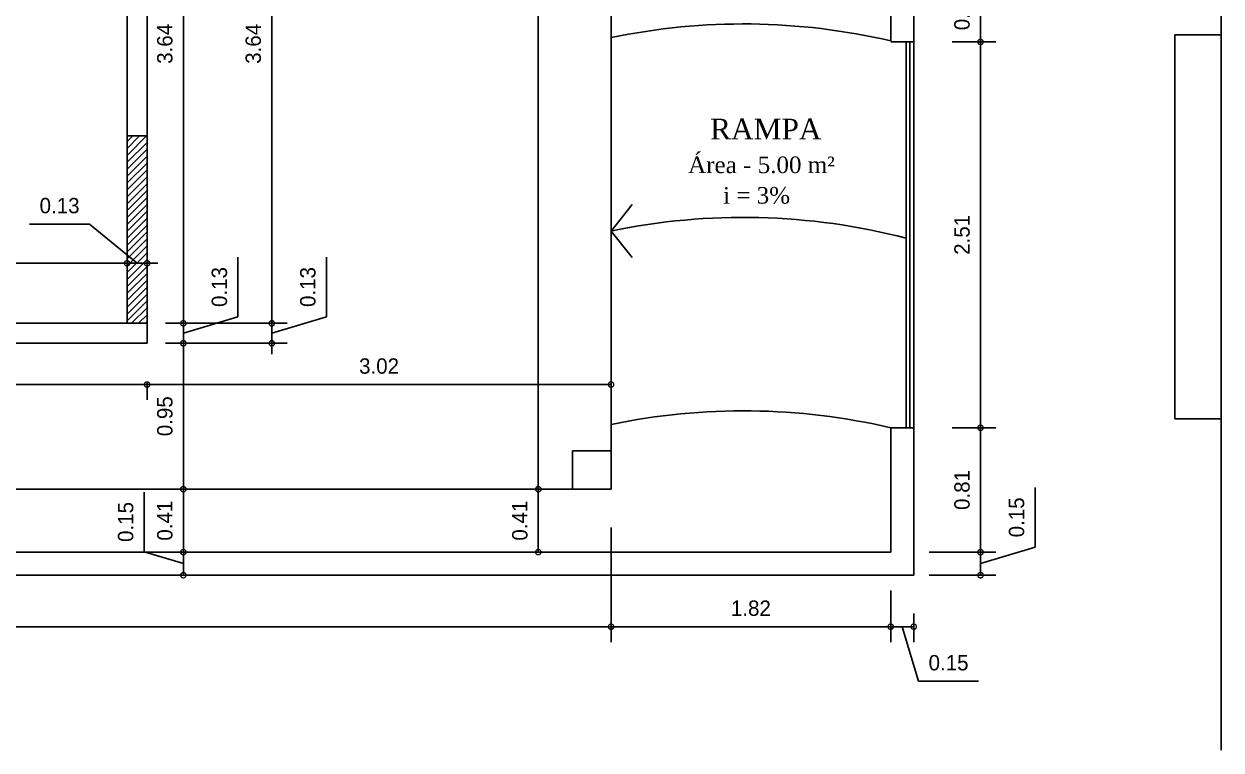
# Model space of a CAD drawing. Extents: x 130 to 509, y 87 to 225.
# Drawn here: x 303.92 to 311.71, y 151.95 to 156.68 of the extents above; entities that cross this region are included whole.
import ezdxf

# ---------------------------------------------------------------- set-up
doc = ezdxf.new("R2010")
doc.units = 0
doc.header["$LTSCALE"] = 7
doc.layers.get('0').update_dxf_attribs({"linetype": 'CONTINUOUS'})
doc.layers.get('DEFPOINTS').update_dxf_attribs({"linetype": 'CONTINUOUS'})
for name, color, linetype in [('02', 2, 'CONTINUOUS'), ('03', 3, 'CONTINUOUS'), ('06', 6, 'CONTINUOUS'), ('COTAS', 7, 'CONTINUOUS'), ('TEXTO', 3, 'CONTINUOUS')]:
    doc.layers.add(name, color=color, linetype=linetype)
doc.styles.add('TIMES', font='times.ttf')
doc.dimstyles.get("Standard").update_dxf_attribs({"dimtxt": 0.18, "dimasz": 0.18, "dimexe": 0.18, "dimexo": 0.0625, "dimgap": 0.09, "dimtad": 0, "dimtih": 1, "dimtoh": 1, "dimdec": 4, "dimzin": 0, "dimdsep": 46, "dimtxsty": 'Standard', "dimcen": 0.09, "dimadec": 0, "dimazin": 0, "dimtfac": 1, "dimtdec": 4, "dimtofl": 0, "dimtmove": 0, "dimatfit": 3, "dimfxl": 1, "dimtolj": 1, "dimtzin": 0, "dimarcsym": 0})

# ---------------------------------------------------------------- blocks, each defined once
blk = doc.blocks.new('_DOTSMALL')
at = {"color": 0, "linetype": 'ByBlock', "const_width": 0.5}
blk.add_lwpolyline([(-0.0625, 0, 1), (0.0625, 0, 1)], format="xyb", close=True, dxfattribs=at)
blk = doc.blocks.new('*D35')
at = {"color": 0, "linetype": 'ByBlock'}
for p, q in [((300.7999, 154.9778), (300.7999, 155.2188)), ((304.5899, 154.9778), (304.5899, 155.2188)), ((304.5899, 155.1188), (300.7999, 155.1188))]:
    blk.add_line(p, q, dxfattribs=at)
at = {"layer": 'DEFPOINTS', "color": 0, "linetype": 'ByBlock'}
for p in [(300.7999, 155.1188), (300.7999, 154.7278), (304.5899, 154.7278)]:
    blk.add_point(p, dxfattribs=at)
at = {"color": 0, "linetype": 'ByBlock', "xscale": 0.07, "yscale": 0.07, "zscale": 0.07, "rotation": 180}
blk.add_blockref('_DOTSMALL', (300.7999, 155.1188), dxfattribs=at)
at = {"color": 0, "linetype": 'ByBlock', "xscale": 0.07, "yscale": 0.07, "zscale": 0.07}
blk.add_blockref('_DOTSMALL', (304.5899, 155.1188), dxfattribs=at)
at = {"color": 2, "linetype": 'ByBlock', "insert": (302.6949, 155.2388), "char_height": 0.1, "attachment_point": 5}
blk.add_mtext('\\A1;3.79', dxfattribs=at)
blk = doc.blocks.new('*D36')
at = {"layer": 'COTAS', "color": 0}
for p, q in [((304.3455, 155.3738), (303.9555, 155.3738)), ((304.6549, 155.1188), (304.3455, 155.3738)), ((304.7199, 155.3471), (304.7199, 155.2188)), ((304.5899, 155.1188), (304.5199, 155.1188)), ((304.5899, 155.1188), (304.7199, 155.1188)), ((304.5899, 155.1188), (304.7199, 155.1188)), ((304.7199, 155.1188), (304.7899, 155.1188))]:
    blk.add_line(p, q, dxfattribs=at)
at = {"layer": 'DEFPOINTS', "color": 0}
for p in [(304.7199, 155.1188), (304.7199, 155.0971), (304.5899, 154.7278)]:
    blk.add_point(p, dxfattribs=at)
at = {"layer": 'COTAS', "color": 0, "xscale": 0.07, "yscale": 0.07, "zscale": 0.07}
blk.add_blockref('_DOTSMALL', (304.5899, 155.1188), dxfattribs=at)
at = {"layer": 'COTAS', "color": 0, "xscale": 0.07, "yscale": 0.07, "zscale": 0.07, "rotation": 180}
blk.add_blockref('_DOTSMALL', (304.7199, 155.1188), dxfattribs=at)
at = {"layer": 'COTAS', "color": 2, "insert": (304.1505, 155.4938), "char_height": 0.1, "attachment_point": 5}
blk.add_mtext('\\A1;0.13', dxfattribs=at)
blk = doc.blocks.new('*D45')
at = {"layer": 'COTAS', "color": 0}
for p, q in [((304.956, 158.3678), (304.956, 154.7278)), ((304.8399, 154.7278), (305.056, 154.7278))]:
    blk.add_line(p, q, dxfattribs=at)
at = {"layer": 'DEFPOINTS', "color": 0}
for p in [(304.7199, 158.3678), (304.5899, 154.7278), (304.956, 154.7278)]:
    blk.add_point(p, dxfattribs=at)
at = {"layer": 'COTAS', "color": 0, "xscale": 0.07, "yscale": 0.07, "zscale": 0.07}
for p, rotation in [((304.956, 158.3678), 90), ((304.956, 154.7278), 270)]:
    blk.add_blockref('_DOTSMALL', p, dxfattribs=dict(at, rotation=rotation))
at = {"layer": 'COTAS', "color": 2, "insert": (304.836, 156.5478), "char_height": 0.1, "attachment_point": 5, "rotation": 90}
blk.add_mtext('\\A1;3.64', dxfattribs=at)
blk = doc.blocks.new('*D46')
at = {"layer": 'COTAS', "color": 0}
for p, q in [((305.311, 154.7693), (305.311, 155.1593)), ((304.956, 154.7278), (304.956, 154.7978)), ((304.956, 154.6628), (305.311, 154.7693)), ((304.956, 154.7278), (304.956, 154.5978)), ((304.956, 154.7278), (304.956, 154.5978)), ((304.8399, 154.5978), (305.056, 154.5978)), ((304.956, 154.5978), (304.956, 154.5278))]:
    blk.add_line(p, q, dxfattribs=at)
at = {"layer": 'DEFPOINTS', "color": 0}
for p in [(304.5899, 154.7278), (304.5899, 154.5978), (304.956, 154.5978)]:
    blk.add_point(p, dxfattribs=at)
at = {"layer": 'COTAS', "color": 0, "xscale": 0.07, "yscale": 0.07, "zscale": 0.07}
for p, rotation in [((304.956, 154.7278), 270), ((304.956, 154.5978), 90)]:
    blk.add_blockref('_DOTSMALL', p, dxfattribs=dict(at, rotation=rotation))
at = {"layer": 'COTAS', "color": 2, "insert": (305.191, 154.9643), "char_height": 0.1, "attachment_point": 5, "rotation": 90}
blk.add_mtext('\\A1;0.13', dxfattribs=at)
blk = doc.blocks.new('*D66')
at = {"layer": 'COTAS', "color": 0}
for p, q in [((304.956, 154.5978), (304.956, 153.6478)), ((304.7793, 153.6478), (304.856, 153.6478))]:
    blk.add_line(p, q, dxfattribs=at)
at = {"layer": 'DEFPOINTS', "color": 0}
for p in [(304.5899, 154.5978), (304.956, 153.6478), (305.0293, 153.6478)]:
    blk.add_point(p, dxfattribs=at)
at = {"layer": 'COTAS', "color": 0, "xscale": 0.07, "yscale": 0.07, "zscale": 0.07}
for p, rotation in [((304.956, 154.5978), 90), ((304.956, 153.6478), 270)]:
    blk.add_blockref('_DOTSMALL', p, dxfattribs=dict(at, rotation=rotation))
at = {"layer": 'COTAS', "color": 2, "insert": (304.836, 154.1228), "char_height": 0.1, "attachment_point": 5, "rotation": 90}
blk.add_mtext('\\A1;0.95', dxfattribs=at)
blk = doc.blocks.new('*D67')
at = {"layer": 'COTAS', "color": 0}
for p, q in [((304.956, 153.6478), (304.956, 153.2378)), ((304.7793, 153.2378), (304.856, 153.2378))]:
    blk.add_line(p, q, dxfattribs=at)
at = {"layer": 'DEFPOINTS', "color": 0}
for p in [(305.0293, 153.6478), (304.956, 153.2378), (305.0293, 153.2378)]:
    blk.add_point(p, dxfattribs=at)
at = {"layer": 'COTAS', "color": 0, "xscale": 0.07, "yscale": 0.07, "zscale": 0.07}
for p, rotation in [((304.956, 153.6478), 90), ((304.956, 153.2378), 270)]:
    blk.add_blockref('_DOTSMALL', p, dxfattribs=dict(at, rotation=rotation))
at = {"layer": 'COTAS', "color": 2, "insert": (304.836, 153.4428), "char_height": 0.1, "attachment_point": 5, "rotation": 90}
blk.add_mtext('\\A1;0.41', dxfattribs=at)
blk = doc.blocks.new('*D68')
at = {"layer": 'COTAS', "color": 0}
for p, q in [((304.701, 153.2393), (304.701, 153.6293)), ((304.956, 153.1628), (304.701, 153.2393)), ((304.956, 153.2378), (304.956, 153.0878)), ((304.7793, 153.0878), (304.856, 153.0878))]:
    blk.add_line(p, q, dxfattribs=at)
at = {"layer": 'DEFPOINTS', "color": 0}
for p in [(305.0293, 153.2378), (304.956, 153.0878), (305.0293, 153.0878)]:
    blk.add_point(p, dxfattribs=at)
at = {"layer": 'COTAS', "color": 0, "xscale": 0.07, "yscale": 0.07, "zscale": 0.07}
for p, rotation in [((304.956, 153.2378), 90), ((304.956, 153.0878), 270)]:
    blk.add_blockref('_DOTSMALL', p, dxfattribs=dict(at, rotation=rotation))
at = {"layer": 'COTAS', "color": 2, "insert": (304.581, 153.4343), "char_height": 0.1, "attachment_point": 5, "rotation": 90}
blk.add_mtext('\\A1;0.15', dxfattribs=at)
blk = doc.blocks.new('*D147')
at = {"layer": 'COTAS', "color": 0}
for p, q in [((305.5318, 158.3678), (305.5318, 154.7278)), ((304.8399, 154.7278), (305.6318, 154.7278))]:
    blk.add_line(p, q, dxfattribs=at)
at = {"layer": 'DEFPOINTS', "color": 0}
for p in [(305.2199, 158.3678), (304.5899, 154.7278), (305.5318, 154.7278)]:
    blk.add_point(p, dxfattribs=at)
at = {"layer": 'COTAS', "color": 0, "xscale": 0.07, "yscale": 0.07, "zscale": 0.07}
for p, rotation in [((305.5318, 158.3678), 90), ((305.5318, 154.7278), 270)]:
    blk.add_blockref('_DOTSMALL', p, dxfattribs=dict(at, rotation=rotation))
at = {"layer": 'COTAS', "color": 2, "insert": (305.4118, 156.5478), "char_height": 0.1, "attachment_point": 5, "rotation": 90}
blk.add_mtext('\\A1;3.64', dxfattribs=at)
blk = doc.blocks.new('*D148')
at = {"layer": 'COTAS', "color": 0}
for p, q in [((305.8868, 154.7693), (305.8868, 155.1593)), ((305.5318, 154.7278), (305.5318, 154.7978)), ((305.5318, 154.6628), (305.8868, 154.7693)), ((305.5318, 154.7278), (305.5318, 154.5978)), ((305.5318, 154.7278), (305.5318, 154.5978)), ((304.9699, 154.5978), (305.6318, 154.5978)), ((305.5318, 154.5978), (305.5318, 154.5278))]:
    blk.add_line(p, q, dxfattribs=at)
at = {"layer": 'DEFPOINTS', "color": 0}
for p in [(304.5899, 154.7278), (304.7199, 154.5978), (305.5318, 154.5978)]:
    blk.add_point(p, dxfattribs=at)
at = {"layer": 'COTAS', "color": 0, "xscale": 0.07, "yscale": 0.07, "zscale": 0.07}
for p, rotation in [((305.5318, 154.7278), 270), ((305.5318, 154.5978), 90)]:
    blk.add_blockref('_DOTSMALL', p, dxfattribs=dict(at, rotation=rotation))
at = {"layer": 'COTAS', "color": 2, "insert": (305.7668, 154.9643), "char_height": 0.1, "attachment_point": 5, "rotation": 90}
blk.add_mtext('\\A1;0.13', dxfattribs=at)
blk = doc.blocks.new('*D164')
at = {"layer": 'COTAS', "color": 0}
for p, q in [((310.1443, 156.9727), (310.1443, 156.5603)), ((309.9599, 156.5603), (310.2443, 156.5603))]:
    blk.add_line(p, q, dxfattribs=at)
at = {"layer": 'DEFPOINTS', "color": 0}
for p in [(309.7099, 156.9727), (309.7099, 156.5603), (310.1443, 156.5603)]:
    blk.add_point(p, dxfattribs=at)
at = {"layer": 'COTAS', "color": 0, "xscale": 0.07, "yscale": 0.07, "zscale": 0.07}
for p, rotation in [((310.1443, 156.9727), 90), ((310.1443, 156.5603), 270)]:
    blk.add_blockref('_DOTSMALL', p, dxfattribs=dict(at, rotation=rotation))
at = {"layer": 'COTAS', "color": 2, "insert": (310.0243, 156.7665), "char_height": 0.1, "attachment_point": 5, "rotation": 90}
blk.add_mtext('\\A1;0.41', dxfattribs=at)
blk = doc.blocks.new('*D165')
at = {"layer": 'COTAS', "color": 0}
for p, q in [((310.1443, 156.5603), (310.1443, 154.0476)), ((309.9599, 154.0476), (310.2443, 154.0476))]:
    blk.add_line(p, q, dxfattribs=at)
at = {"layer": 'DEFPOINTS', "color": 0}
for p in [(309.7099, 156.5603), (309.7099, 154.0476), (310.1443, 154.0476)]:
    blk.add_point(p, dxfattribs=at)
at = {"layer": 'COTAS', "color": 0, "xscale": 0.07, "yscale": 0.07, "zscale": 0.07}
for p, rotation in [((310.1443, 156.5603), 90), ((310.1443, 154.0476), 270)]:
    blk.add_blockref('_DOTSMALL', p, dxfattribs=dict(at, rotation=rotation))
at = {"layer": 'COTAS', "color": 2, "insert": (310.0243, 155.304), "char_height": 0.1, "attachment_point": 5, "rotation": 90}
blk.add_mtext('\\A1;2.51', dxfattribs=at)
blk = doc.blocks.new('*D166')
at = {"layer": 'COTAS', "color": 0}
for p, q in [((310.1443, 154.0476), (310.1443, 153.2378)), ((309.8099, 153.2378), (310.2443, 153.2378))]:
    blk.add_line(p, q, dxfattribs=at)
at = {"layer": 'DEFPOINTS', "color": 0}
for p in [(309.7099, 154.0476), (309.5599, 153.2378), (310.1443, 153.2378)]:
    blk.add_point(p, dxfattribs=at)
at = {"layer": 'COTAS', "color": 0, "xscale": 0.07, "yscale": 0.07, "zscale": 0.07}
for p, rotation in [((310.1443, 154.0476), 90), ((310.1443, 153.2378), 270)]:
    blk.add_blockref('_DOTSMALL', p, dxfattribs=dict(at, rotation=rotation))
at = {"layer": 'COTAS', "color": 2, "insert": (310.0243, 153.6427), "char_height": 0.1, "attachment_point": 5, "rotation": 90}
blk.add_mtext('\\A1;0.81', dxfattribs=at)
blk = doc.blocks.new('*D167')
at = {"layer": 'COTAS', "color": 0}
for p, q in [((310.4993, 153.2693), (310.4993, 153.6593)), ((310.1443, 153.1628), (310.4993, 153.2693)), ((310.1443, 153.2378), (310.1443, 153.0878)), ((309.8099, 153.0878), (310.2443, 153.0878))]:
    blk.add_line(p, q, dxfattribs=at)
at = {"layer": 'DEFPOINTS', "color": 0}
for p in [(309.5599, 153.2378), (309.5599, 153.0878), (310.1443, 153.0878)]:
    blk.add_point(p, dxfattribs=at)
at = {"layer": 'COTAS', "color": 0, "xscale": 0.07, "yscale": 0.07, "zscale": 0.07}
for p, rotation in [((310.1443, 153.2378), 90), ((310.1443, 153.0878), 270)]:
    blk.add_blockref('_DOTSMALL', p, dxfattribs=dict(at, rotation=rotation))
at = {"layer": 'COTAS', "color": 2, "insert": (310.3793, 153.4643), "char_height": 0.1, "attachment_point": 5, "rotation": 90}
blk.add_mtext('\\A1;0.15', dxfattribs=at)
blk = doc.blocks.new('*D169')
at = {"color": 0, "linetype": 'ByBlock'}
for p, q in [((307.2357, 163.0678), (307.1663, 163.0678)), ((307.2663, 163.0678), (307.2663, 153.6478)), ((307.2357, 153.6478), (307.1663, 153.6478))]:
    blk.add_line(p, q, dxfattribs=at)
at = {"layer": 'DEFPOINTS', "color": 0, "linetype": 'ByBlock'}
for p in [(307.4857, 163.0678), (307.2663, 153.6478), (307.4857, 153.6478)]:
    blk.add_point(p, dxfattribs=at)
at = {"color": 0, "linetype": 'ByBlock', "xscale": 0.07, "yscale": 0.07, "zscale": 0.07}
for p, rotation in [((307.2663, 163.0678), 90), ((307.2663, 153.6478), 270)]:
    blk.add_blockref('_DOTSMALL', p, dxfattribs=dict(at, rotation=rotation))
at = {"color": 2, "linetype": 'ByBlock', "insert": (307.1463, 158.3578), "char_height": 0.1, "attachment_point": 5, "rotation": 90}
blk.add_mtext('\\A1;9.42', dxfattribs=at)
blk = doc.blocks.new('*D170')
at = {"layer": 'COTAS', "color": 0}
for p, q in [((307.2663, 153.6478), (307.2663, 153.2378)), ((307.4266, 153.2378), (307.3663, 153.2378))]:
    blk.add_line(p, q, dxfattribs=at)
at = {"layer": 'DEFPOINTS', "color": 0}
for p in [(307.4857, 153.6478), (307.1766, 153.2378), (307.2663, 153.2378)]:
    blk.add_point(p, dxfattribs=at)
at = {"layer": 'COTAS', "color": 0, "xscale": 0.07, "yscale": 0.07, "zscale": 0.07}
for p, rotation in [((307.2663, 153.6478), 90), ((307.2663, 153.2378), 270)]:
    blk.add_blockref('_DOTSMALL', p, dxfattribs=dict(at, rotation=rotation))
at = {"layer": 'COTAS', "color": 2, "insert": (307.1463, 153.4428), "char_height": 0.1, "attachment_point": 5, "rotation": 90}
blk.add_mtext('\\A1;0.41', dxfattribs=at)
blk = doc.blocks.new('*D171')
at = {"color": 0, "linetype": 'ByBlock'}
for p, q in [((293.2299, 154.3478), (293.2299, 154.229)), ((304.7199, 154.3478), (304.7199, 154.229)), ((304.7199, 154.329), (293.2299, 154.329))]:
    blk.add_line(p, q, dxfattribs=at)
at = {"layer": 'DEFPOINTS', "color": 0, "linetype": 'ByBlock'}
for p in [(293.2299, 154.5978), (304.7199, 154.5978), (293.2299, 154.329)]:
    blk.add_point(p, dxfattribs=at)
at = {"color": 0, "linetype": 'ByBlock', "xscale": 0.07, "yscale": 0.07, "zscale": 0.07, "rotation": 180}
blk.add_blockref('_DOTSMALL', (293.2299, 154.329), dxfattribs=at)
at = {"color": 0, "linetype": 'ByBlock', "xscale": 0.07, "yscale": 0.07, "zscale": 0.07}
blk.add_blockref('_DOTSMALL', (304.7199, 154.329), dxfattribs=at)
at = {"color": 2, "linetype": 'ByBlock', "insert": (298.9749, 154.449), "char_height": 0.1, "attachment_point": 5}
blk.add_mtext('\\A1;11.49', dxfattribs=at)
blk = doc.blocks.new('*D172')
at = {"layer": 'COTAS', "color": 0}
for p, q in [((307.7399, 154.579), (307.7399, 154.429)), ((304.7199, 154.329), (307.7399, 154.329))]:
    blk.add_line(p, q, dxfattribs=at)
at = {"layer": 'DEFPOINTS', "color": 0}
for p in [(304.7199, 154.5978), (307.7399, 154.329), (307.7399, 154.329)]:
    blk.add_point(p, dxfattribs=at)
at = {"layer": 'COTAS', "color": 0, "xscale": 0.07, "yscale": 0.07, "zscale": 0.07, "rotation": 180}
blk.add_blockref('_DOTSMALL', (304.7199, 154.329), dxfattribs=at)
at = {"layer": 'COTAS', "color": 0, "xscale": 0.07, "yscale": 0.07, "zscale": 0.07}
blk.add_blockref('_DOTSMALL', (307.7399, 154.329), dxfattribs=at)
at = {"layer": 'COTAS', "color": 2, "insert": (306.2299, 154.449), "char_height": 0.1, "attachment_point": 5}
blk.add_mtext('\\A1;3.02', dxfattribs=at)
blk = doc.blocks.new('*D176')
at = {"color": 0, "linetype": 'ByBlock'}
for p, q in [((307.7399, 153.3978), (307.7399, 152.6522)), ((299.3599, 152.8378), (299.3599, 152.6522)), ((307.7399, 152.7522), (299.3599, 152.7522))]:
    blk.add_line(p, q, dxfattribs=at)
at = {"layer": 'DEFPOINTS', "color": 0, "linetype": 'ByBlock'}
for p in [(307.7399, 153.6478), (299.3599, 153.0878), (299.3599, 152.7522)]:
    blk.add_point(p, dxfattribs=at)
at = {"color": 0, "linetype": 'ByBlock', "xscale": 0.07, "yscale": 0.07, "zscale": 0.07, "rotation": 180}
blk.add_blockref('_DOTSMALL', (299.3599, 152.7522), dxfattribs=at)
at = {"color": 0, "linetype": 'ByBlock', "xscale": 0.07, "yscale": 0.07, "zscale": 0.07}
blk.add_blockref('_DOTSMALL', (307.7399, 152.7522), dxfattribs=at)
at = {"color": 2, "linetype": 'ByBlock', "insert": (303.5499, 152.8722), "char_height": 0.1, "attachment_point": 5}
blk.add_mtext('\\A1;8.38', dxfattribs=at)
blk = doc.blocks.new('*D179')
at = {"layer": 'COTAS', "color": 0}
for p, q in [((309.5599, 152.9878), (309.5599, 152.6522)), ((307.7399, 152.7522), (309.5599, 152.7522))]:
    blk.add_line(p, q, dxfattribs=at)
at = {"layer": 'DEFPOINTS', "color": 0}
for p in [(307.7399, 153.6478), (309.5599, 153.2378), (309.5599, 152.7522)]:
    blk.add_point(p, dxfattribs=at)
at = {"layer": 'COTAS', "color": 0, "xscale": 0.07, "yscale": 0.07, "zscale": 0.07, "rotation": 180}
blk.add_blockref('_DOTSMALL', (307.7399, 152.7522), dxfattribs=at)
at = {"layer": 'COTAS', "color": 0, "xscale": 0.07, "yscale": 0.07, "zscale": 0.07}
blk.add_blockref('_DOTSMALL', (309.5599, 152.7522), dxfattribs=at)
at = {"layer": 'COTAS', "color": 2, "insert": (308.6499, 152.8722), "char_height": 0.1, "attachment_point": 5}
blk.add_mtext('\\A1;1.82', dxfattribs=at)
blk = doc.blocks.new('*D180')
at = {"layer": 'COTAS', "color": 0}
for p, q in [((309.7099, 152.8378), (309.7099, 152.6522)), ((309.5599, 152.7522), (309.7099, 152.7522)), ((309.6349, 152.7522), (309.7414, 152.3972)), ((309.7414, 152.3972), (310.1314, 152.3972))]:
    blk.add_line(p, q, dxfattribs=at)
at = {"layer": 'DEFPOINTS', "color": 0}
for p in [(309.5599, 153.2378), (309.7099, 153.0878), (309.7099, 152.7522)]:
    blk.add_point(p, dxfattribs=at)
at = {"layer": 'COTAS', "color": 0, "xscale": 0.07, "yscale": 0.07, "zscale": 0.07, "rotation": 180}
blk.add_blockref('_DOTSMALL', (309.5599, 152.7522), dxfattribs=at)
at = {"layer": 'COTAS', "color": 0, "xscale": 0.07, "yscale": 0.07, "zscale": 0.07}
blk.add_blockref('_DOTSMALL', (309.7099, 152.7522), dxfattribs=at)
at = {"layer": 'COTAS', "color": 2, "insert": (309.9364, 152.5172), "char_height": 0.1, "attachment_point": 5}
blk.add_mtext('\\A1;0.15', dxfattribs=at)

msp = doc.modelspace()

# ---------------------------------------------------------------- hatches: boundary and pattern name
at = {"layer": 'COTAS'}
h = msp.add_hatch(dxfattribs=at)
h.set_pattern_fill('ANSI31', color=256, scale=0.01, style=0)
h.set_pattern_definition([(45, (-0.118566, 2.160687), (-0.0224506403, 0.0224506403), [])])
h.paths.add_polyline_path([(304.7199, 155.9478), (304.5899, 155.9478), (304.5899, 154.7278), (304.7199, 154.7278)])

# ---------------------------------------------------------------- linework, layer by layer
at = {"layer": '02'}
for p, q in [((311.7099, 163.7151), (311.7099, 151.9489)), ((307.7399, 153.6478), (307.7399, 163.0678)), ((311.4099, 154.1067), (311.4099, 156.6067)), ((311.4099, 156.6067), (311.7099, 156.6067)), ((307.7399, 156.5882), (307.7399, 154.0691)), ((309.7099, 156.5603), (309.7099, 154.0476)), ((311.7099, 154.1067), (311.4099, 154.1067)), ((299.3599, 153.6478), (307.7399, 153.6478))]:
    msp.add_line(p, q, dxfattribs=at)
for centre in [(308.6014, 152.4667), (308.6014, 149.9476)]:
    msp.add_arc(centre, 4.2106, 76.84065, 101.80532, dxfattribs=at)
at = {"layer": '03'}
for p, q in [((309.6599, 156.5603), (309.6599, 154.0476)), ((309.6849, 156.5603), (309.6849, 154.0476))]:
    msp.add_line(p, q, dxfattribs=at)
at = {"layer": '06'}
for p, q in [((304.5899, 154.7278), (304.5899, 158.3678)), ((304.7199, 154.5978), (304.7199, 158.3678)), ((309.5599, 156.5667), (309.5599, 156.9727)), ((309.7099, 156.9727), (309.7099, 156.5603)), ((309.5599, 156.5603), (309.7099, 156.5603)), ((304.5899, 155.9478), (304.7164, 155.9478)), ((303.4449, 154.7278), (304.5899, 154.7278)), ((304.5899, 154.7278), (304.7199, 154.7278)), ((304.7199, 154.5978), (303.4449, 154.5978)), ((309.5599, 154.0476), (309.5599, 153.2378)), ((309.5599, 154.0476), (309.7099, 154.0476)), ((309.7099, 154.0476), (309.7099, 153.0878)), ((284.8099, 153.2378), (309.5599, 153.2378)), ((309.5599, 153.2378), (299.3599, 153.2378)), ((284.6599, 153.0878), (309.7099, 153.0878))]:
    msp.add_line(p, q, dxfattribs=at)
msp.add_lwpolyline([(307.4899, 153.8978), (307.4899, 153.6478), (307.7399, 153.6478), (307.7399, 153.8978)], close=True, dxfattribs=at)
at = {"layer": 'TEXTO'}
for q in [(307.877, 155.5013), (307.877, 155.1561)]:
    msp.add_line((307.7399, 155.3287), q, dxfattribs=at)
msp.add_arc((308.6014, 151.2072), 4.2106, 75.43904, 101.80532, dxfattribs=at)

# ---------------------------------------------------------------- texts
at = {"layer": 'TEXTO', "style": 'TIMES'}
for s, height, p in [('RAMPA', 0.135, (308.3843, 155.9256)), ('Área - 5.00 m²', 0.108, (308.2412, 155.706)), ('i = 3%', 0.108, (308.4686, 155.5073))]:
    msp.add_text(s, height=height, dxfattribs=at).set_placement(p)

# ---------------------------------------------------------------- dimensions: what is measured, and where the dimension line sits
at = {"layer": 'COTAS'}
for base, p1, p2, override, picture, middle in [((307.2663, 153.6478), (307.4857, 163.0678), (307.4857, 153.6478), {"dimtxt": 0.1, "dimasz": 0.07, "dimexe": 0.1, "dimexo": 0.25, "dimgap": 0.07, "dimtad": 1, "dimtih": 0, "dimtoh": 0, "dimdec": 2, "dimzin": 8, "dimblk1": 'DOTSMALL', "dimblk2": 'DOTSMALL', "dimsah": 1, "dimcen": -0.1, "dimclrt": 2, "dimtdec": 2, "dimtofl": 1}, '*D169', (307.1463, 158.3578)), ((304.956, 154.7278), (304.7199, 158.3678), (304.5899, 154.7278), {"dimtxt": 0.1, "dimasz": 0.07, "dimexe": 0.1, "dimexo": 0.25, "dimgap": 0.07, "dimtad": 1, "dimtih": 0, "dimtoh": 0, "dimdec": 2, "dimzin": 8, "dimblk1": 'DOTSMALL', "dimblk2": 'DOTSMALL', "dimsah": 1, "dimcen": -0.1, "dimse1": 1, "dimclrt": 2, "dimtdec": 2, "dimtofl": 1, "dimtmove": 1}, '*D45', (304.836, 156.5478)), ((305.5318, 154.7278), (305.2199, 158.3678), (304.5899, 154.7278), {"dimtxt": 0.1, "dimasz": 0.07, "dimexe": 0.1, "dimexo": 0.25, "dimgap": 0.07, "dimtad": 1, "dimtih": 0, "dimtoh": 0, "dimdec": 2, "dimzin": 8, "dimblk1": 'DOTSMALL', "dimblk2": 'DOTSMALL', "dimsah": 1, "dimcen": -0.1, "dimse1": 1, "dimclrt": 2, "dimtdec": 2, "dimtofl": 1, "dimtmove": 1}, '*D147', (305.4118, 156.5478)), ((310.1443, 156.5603), (309.7099, 156.9727), (309.7099, 156.5603), {"dimtxt": 0.1, "dimasz": 0.07, "dimexe": 0.1, "dimexo": 0.25, "dimgap": 0.07, "dimtad": 1, "dimtih": 0, "dimtoh": 0, "dimdec": 2, "dimzin": 8, "dimblk1": 'DOTSMALL', "dimblk2": 'DOTSMALL', "dimsah": 1, "dimcen": -0.1, "dimse1": 1, "dimclrt": 2, "dimtdec": 2, "dimtofl": 1, "dimtmove": 1}, '*D164', (310.0243, 156.7665)), ((310.1443, 154.0476), (309.7099, 156.5603), (309.7099, 154.0476), {"dimtxt": 0.1, "dimasz": 0.07, "dimexe": 0.1, "dimexo": 0.25, "dimgap": 0.07, "dimtad": 1, "dimtih": 0, "dimtoh": 0, "dimdec": 2, "dimzin": 8, "dimblk1": 'DOTSMALL', "dimblk2": 'DOTSMALL', "dimsah": 1, "dimcen": -0.1, "dimse1": 1, "dimclrt": 2, "dimtdec": 2, "dimtofl": 1, "dimtmove": 1}, '*D165', (310.0243, 155.304)), ((304.956, 154.5978), (304.5899, 154.7278), (304.5899, 154.5978), {"dimtxt": 0.1, "dimasz": 0.07, "dimexe": 0.1, "dimexo": 0.25, "dimgap": 0.07, "dimtad": 1, "dimtih": 0, "dimtoh": 0, "dimdec": 2, "dimzin": 8, "dimblk1": 'DOTSMALL', "dimblk2": 'DOTSMALL', "dimsah": 1, "dimcen": -0.1, "dimse1": 1, "dimclrt": 2, "dimtdec": 2, "dimtofl": 1, "dimtmove": 1}, '*D46', (305.191, 154.8393)), ((305.5318, 154.5978), (304.5899, 154.7278), (304.7199, 154.5978), {"dimtxt": 0.1, "dimasz": 0.07, "dimexe": 0.1, "dimexo": 0.25, "dimgap": 0.07, "dimtad": 1, "dimtih": 0, "dimtoh": 0, "dimdec": 2, "dimzin": 8, "dimblk1": 'DOTSMALL', "dimblk2": 'DOTSMALL', "dimsah": 1, "dimcen": -0.1, "dimse1": 1, "dimclrt": 2, "dimtdec": 2, "dimtofl": 1, "dimtmove": 1}, '*D148', (305.7668, 154.8393)), ((304.956, 153.6478), (304.5899, 154.5978), (305.0293, 153.6478), {"dimtxt": 0.1, "dimasz": 0.07, "dimexe": 0.1, "dimexo": 0.25, "dimgap": 0.07, "dimtad": 1, "dimtih": 0, "dimtoh": 0, "dimdec": 2, "dimzin": 8, "dimblk1": 'DOTSMALL', "dimblk2": 'DOTSMALL', "dimsah": 1, "dimcen": -0.1, "dimse1": 1, "dimclrt": 2, "dimtdec": 2, "dimtofl": 1, "dimtmove": 1}, '*D66', (304.836, 154.1228)), ((310.1443, 153.2378), (309.7099, 154.0476), (309.5599, 153.2378), {"dimtxt": 0.1, "dimasz": 0.07, "dimexe": 0.1, "dimexo": 0.25, "dimgap": 0.07, "dimtad": 1, "dimtih": 0, "dimtoh": 0, "dimdec": 2, "dimzin": 8, "dimblk1": 'DOTSMALL', "dimblk2": 'DOTSMALL', "dimsah": 1, "dimcen": -0.1, "dimse1": 1, "dimclrt": 2, "dimtdec": 2, "dimtofl": 1, "dimtmove": 1}, '*D166', (310.0243, 153.6427)), ((304.956, 153.2378), (305.0293, 153.6478), (305.0293, 153.2378), {"dimtxt": 0.1, "dimasz": 0.07, "dimexe": 0.1, "dimexo": 0.25, "dimgap": 0.07, "dimtad": 1, "dimtih": 0, "dimtoh": 0, "dimdec": 2, "dimzin": 8, "dimblk1": 'DOTSMALL', "dimblk2": 'DOTSMALL', "dimsah": 1, "dimcen": -0.1, "dimse1": 1, "dimclrt": 2, "dimtdec": 2, "dimtofl": 1, "dimtmove": 1}, '*D67', (304.836, 153.4428)), ((307.2663, 153.2378), (307.4857, 153.6478), (307.1766, 153.2378), {"dimtxt": 0.1, "dimasz": 0.07, "dimexe": 0.1, "dimexo": 0.25, "dimgap": 0.07, "dimtad": 1, "dimtih": 0, "dimtoh": 0, "dimdec": 2, "dimzin": 8, "dimblk1": 'DOTSMALL', "dimblk2": 'DOTSMALL', "dimsah": 1, "dimcen": -0.1, "dimse1": 1, "dimclrt": 2, "dimtdec": 2, "dimtofl": 1, "dimtmove": 1}, '*D170', (307.1463, 153.4428)), ((310.1443, 153.0878), (309.5599, 153.2378), (309.5599, 153.0878), {"dimtxt": 0.1, "dimasz": 0.07, "dimexe": 0.1, "dimexo": 0.25, "dimgap": 0.07, "dimtad": 1, "dimtih": 0, "dimtoh": 0, "dimdec": 2, "dimzin": 8, "dimblk1": 'DOTSMALL', "dimblk2": 'DOTSMALL', "dimsah": 1, "dimcen": -0.1, "dimse1": 1, "dimclrt": 2, "dimtdec": 2, "dimtofl": 1, "dimtmove": 1}, '*D167', (310.3793, 153.3393)), ((304.956, 153.0878), (305.0293, 153.2378), (305.0293, 153.0878), {"dimtxt": 0.1, "dimasz": 0.07, "dimexe": 0.1, "dimexo": 0.25, "dimgap": 0.07, "dimtad": 1, "dimtih": 0, "dimtoh": 0, "dimdec": 2, "dimzin": 8, "dimblk1": 'DOTSMALL', "dimblk2": 'DOTSMALL', "dimsah": 1, "dimcen": -0.1, "dimse1": 1, "dimclrt": 2, "dimtdec": 2, "dimtofl": 1, "dimtmove": 1}, '*D68', (304.581, 153.3093))]:
    dim = msp.add_linear_dim(base=base, p1=p1, p2=p2, angle=90, dimstyle='Standard', override=override, dxfattribs=at)
    dim.commit()
    dim.dimension.update_dxf_attribs({"geometry": picture, "text_midpoint": middle})
dim = msp.add_linear_dim(base=(304.7199, 155.1188), p1=(304.5899, 154.7278), p2=(304.7199, 155.0971), dimstyle='Standard', override={"dimtxt": 0.1, "dimasz": 0.07, "dimexe": 0.1, "dimexo": 0.25, "dimgap": 0.07, "dimtad": 1, "dimtih": 0, "dimtoh": 0, "dimdec": 2, "dimzin": 8, "dimblk1": 'DOTSMALL', "dimblk2": 'DOTSMALL', "dimsah": 1, "dimcen": -0.1, "dimse1": 1, "dimclrt": 2, "dimtdec": 2, "dimtofl": 1, "dimtmove": 1}, dxfattribs=at)
dim.commit()
dim.dimension.update_dxf_attribs({"geometry": '*D36', "text_midpoint": (304.2755, 155.3738), "dimtype": 160})
for base, p1, p2, override, picture, middle in [((300.7999, 155.1188), (304.5899, 154.7278), (300.7999, 154.7278), {"dimtxt": 0.1, "dimasz": 0.07, "dimexe": 0.1, "dimexo": 0.25, "dimgap": 0.07, "dimtad": 1, "dimtih": 0, "dimtoh": 0, "dimdec": 2, "dimzin": 8, "dimblk1": 'DOTSMALL', "dimblk2": 'DOTSMALL', "dimsah": 1, "dimcen": -0.1, "dimclrt": 2, "dimtdec": 2, "dimtofl": 1}, '*D35', (302.6949, 155.2388)), ((293.2299, 154.329), (304.7199, 154.5978), (293.2299, 154.5978), {"dimtxt": 0.1, "dimasz": 0.07, "dimexe": 0.1, "dimexo": 0.25, "dimgap": 0.07, "dimtad": 1, "dimtih": 0, "dimtoh": 0, "dimdec": 2, "dimzin": 8, "dimblk1": 'DOTSMALL', "dimblk2": 'DOTSMALL', "dimsah": 1, "dimcen": -0.1, "dimclrt": 2, "dimtdec": 2, "dimtofl": 1}, '*D171', (298.9749, 154.449)), ((307.7399, 154.329), (304.7199, 154.5978), (307.7399, 154.329), {"dimtxt": 0.1, "dimasz": 0.07, "dimexe": 0.1, "dimexo": 0.25, "dimgap": 0.07, "dimtad": 1, "dimtih": 0, "dimtoh": 0, "dimdec": 2, "dimzin": 8, "dimblk1": 'DOTSMALL', "dimblk2": 'DOTSMALL', "dimsah": 1, "dimcen": -0.1, "dimse1": 1, "dimclrt": 2, "dimtdec": 2, "dimtofl": 1, "dimtmove": 1}, '*D172', (306.2299, 154.449)), ((299.3599, 152.7522), (307.7399, 153.6478), (299.3599, 153.0878), {"dimtxt": 0.1, "dimasz": 0.07, "dimexe": 0.1, "dimexo": 0.25, "dimgap": 0.07, "dimtad": 1, "dimtih": 0, "dimtoh": 0, "dimdec": 2, "dimzin": 8, "dimblk1": 'DOTSMALL', "dimblk2": 'DOTSMALL', "dimsah": 1, "dimcen": -0.1, "dimclrt": 2, "dimtdec": 2, "dimtofl": 1}, '*D176', (303.5499, 152.8722)), ((309.5599, 152.7522), (307.7399, 153.6478), (309.5599, 153.2378), {"dimtxt": 0.1, "dimasz": 0.07, "dimexe": 0.1, "dimexo": 0.25, "dimgap": 0.07, "dimtad": 1, "dimtih": 0, "dimtoh": 0, "dimdec": 2, "dimzin": 8, "dimblk1": 'DOTSMALL', "dimblk2": 'DOTSMALL', "dimsah": 1, "dimcen": -0.1, "dimse1": 1, "dimclrt": 2, "dimtdec": 2, "dimtofl": 1, "dimtmove": 1}, '*D179', (308.6499, 152.8722)), ((309.7099, 152.7522), (309.5599, 153.2378), (309.7099, 153.0878), {"dimtxt": 0.1, "dimasz": 0.07, "dimexe": 0.1, "dimexo": 0.25, "dimgap": 0.07, "dimtad": 1, "dimtih": 0, "dimtoh": 0, "dimdec": 2, "dimzin": 8, "dimblk1": 'DOTSMALL', "dimblk2": 'DOTSMALL', "dimsah": 1, "dimcen": -0.1, "dimse1": 1, "dimclrt": 2, "dimtdec": 2, "dimtofl": 1, "dimtmove": 1}, '*D180', (309.8114, 152.5172))]:
    dim = msp.add_linear_dim(base=base, p1=p1, p2=p2, dimstyle='Standard', override=override, dxfattribs=at)
    dim.commit()
    dim.dimension.update_dxf_attribs({"geometry": picture, "text_midpoint": middle})

doc.saveas('drawing.dxf')
